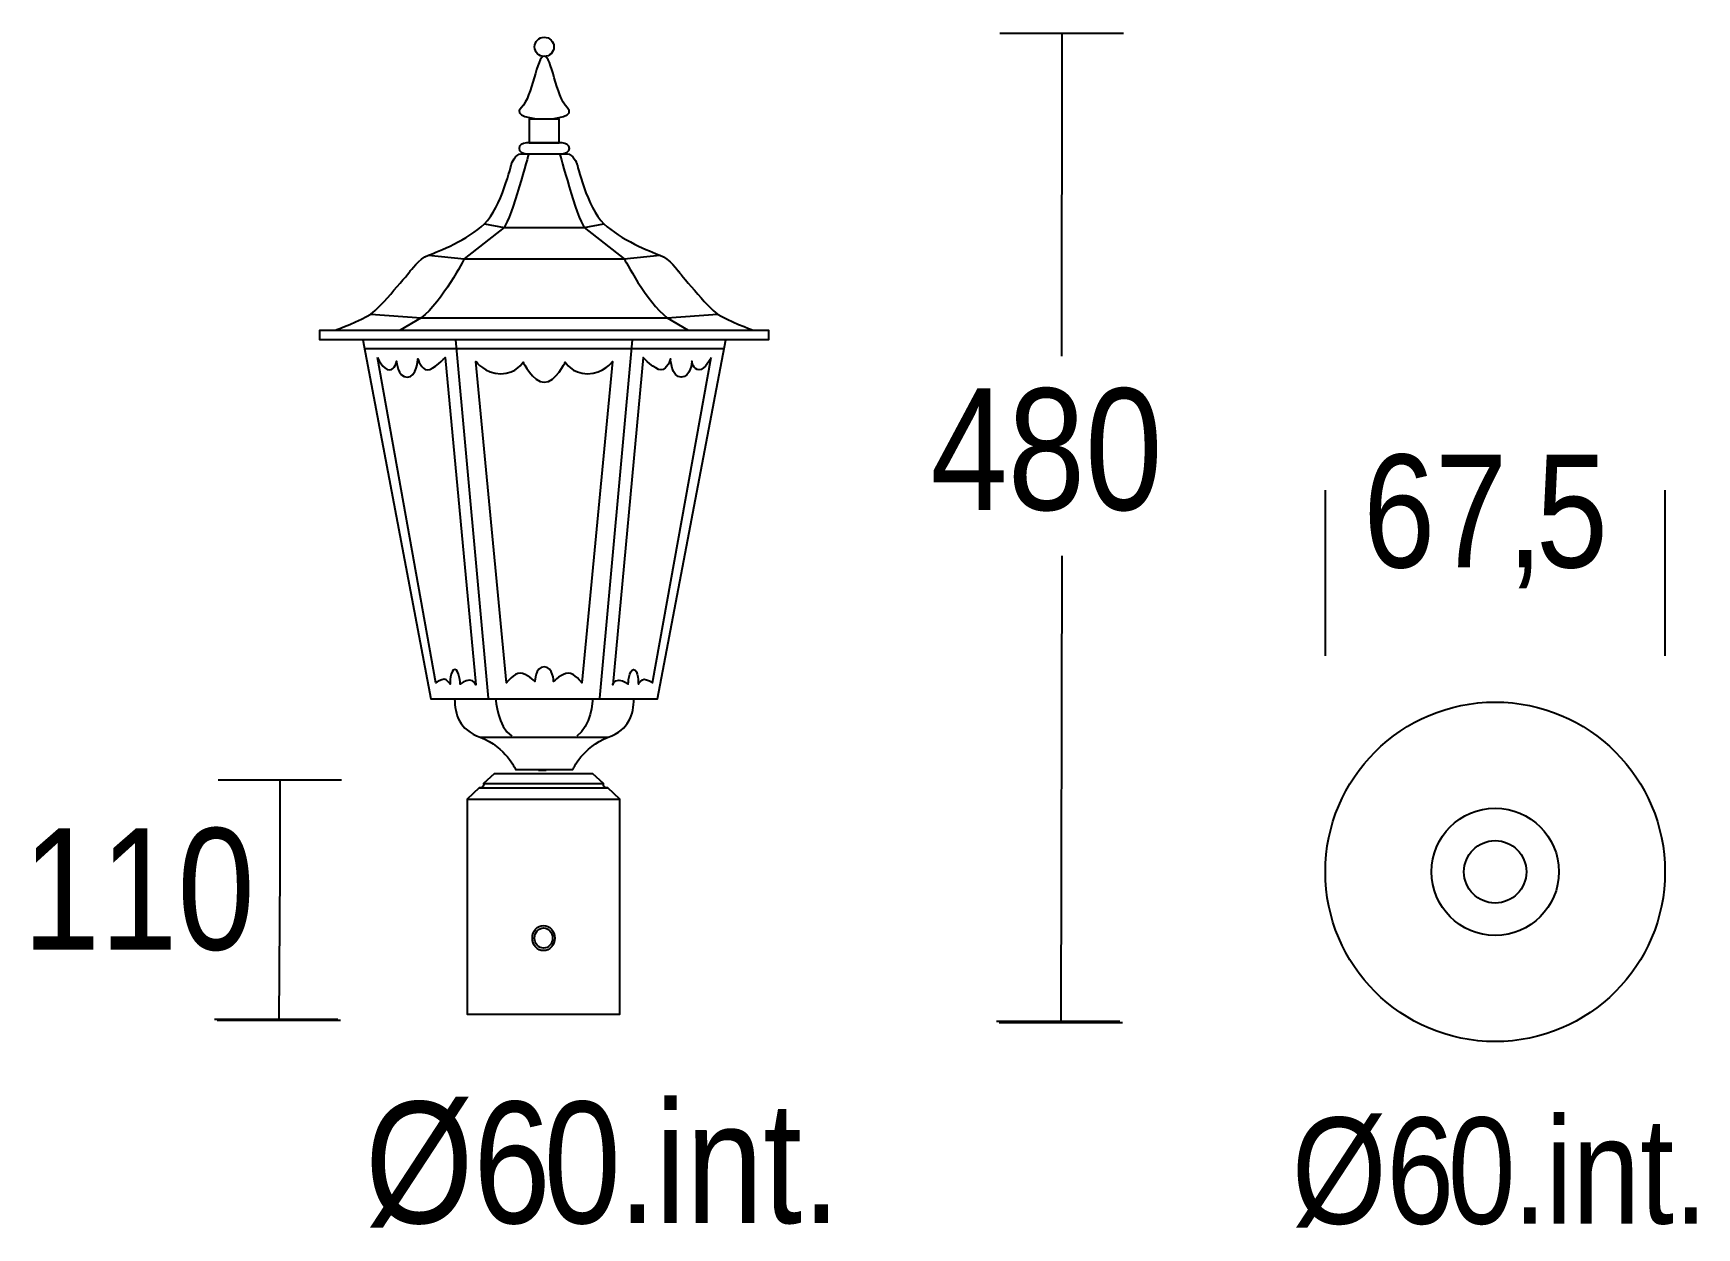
# Model space of a CAD drawing. Extents: x 1 to 215, y 8 to 161.
import ezdxf

# ---------------------------------------------------------------- set-up
doc = ezdxf.new("R2010")
doc.units = 0
doc.layers.add('LIVELLO_1', color=160, linetype='Continuous')
doc.styles.add('STD', font='txt')

# ---------------------------------------------------------------- blocks, each defined once
blk = doc.blocks.new('AI9-BLK1')
at = {"layer": 'LIVELLO_1', "color": 7}
for p, q in [((17.7, 79.45), (33.55, 79.45)), ((25.63, 79.45), (25.62, 37.97)), ((-47.98, -5.99), (-52.18, 40.07)), ((-33.69, -5.99), (-29.49, 40.07)), ((59.5, -0.53), (59.5, 20.76)), ((103.11, 20.76), (103.11, -0.53)), ((25.63, 12.29), (25.5, -47.67)), ((-82.73, -16.46), (-66.89, -16.46)), ((-74.81, -16.46), (-74.81, -28.79)), ((-48.63, -16.96), (-33.2, -16.96)), ((-41.57, -15.21), (-41, -15.21)), ((-41, -15.21), (-41, -15.21)), ((-41, -15.21), (-40.8, -15.21)), ((-40.8, -15.21), (-40.8, -15.21)), ((-40.8, -15.21), (-40.6, -15.21)), ((-50.73, -18.94), (-31.11, -18.94)), ((-49.18, -17.49), (-32.66, -17.49)), ((-74.81, -28.24), (-74.93, -47.4)), ((-83.2, -47.2), (-67.35, -47.2)), ((-82.86, -47.37), (-67.01, -47.37)), ((17.24, -47.47), (33.08, -47.47)), ((17.58, -47.64), (33.43, -47.64))]:
    blk.add_line(p, q, dxfattribs=at)
blk.add_lwpolyline([(-40.83, 65.34), (-42.71, 65.34), (-42.71, 68.44), (-40.83, 68.44), (-38.96, 68.44), (-38.96, 65.34)], close=True, dxfattribs=at)
for points in [[(-48.5, 54.97), (-45.98, 54.5), (-40.83, 54.5), (-35.69, 54.5), (-33.17, 54.97)], [(-55.69, 50.93), (-51.11, 50.46), (-40.83, 50.46), (-30.55, 50.46), (-25.98, 50.93)], [(-63.1, 43.36), (-56.63, 42.89), (-40.83, 42.89), (-25.03, 42.89), (-18.57, 43.36)], [(-67.62, 41.31), (-40.83, 41.31), (-14.06, 41.31)], [(-64.14, 40.06), (-55.38, -6.06), (-40.83, -6.06), (-26.3, -6.06), (-17.53, 40.06)], [(-17.71, 38.92), (-29.58, 38.92), (-40.83, 38.92), (-52.09, 38.92), (-63.96, 38.92)], [(-49.05, -11.01), (-40.83, -11.01), (-32.62, -11.01)]]:
    blk.add_lwpolyline(points, dxfattribs=at)
for centre, radius in [((-40.83, 77.7), 1.24), ((81.3, -28.29), 21.81), ((81.3, -28.29), 8.18), ((81.3, -28.29), 4.01)]:
    blk.add_circle(centre, radius, dxfattribs=at)
for major_axis, ratio in [((0, 1.62), 0.887343), ((0, 1.3), 0.889366)]:
    blk.add_ellipse((-40.92, -36.8), major_axis=major_axis, ratio=ratio, dxfattribs=at)
for points, knots in [([(-40.83, 68.44), (-42.37, 68.44), (-44.94, 68.78), (-43.76, 69.91), (-42.34, 71.31), (-41.79, 76.51), (-40.83, 76.51), (-39.87, 76.51), (-39.33, 71.31), (-37.9, 69.91), (-36.73, 68.78), (-39.29, 68.44), (-40.83, 68.44)], [0, 0, 0, 0, 1, 1, 1, 2, 2, 2, 3, 3, 3, 4, 4, 4, 4]), ([(-40.83, 63.97), (-40.83, 63.97), (-43.13, 63.97), (-43.13, 63.97), (-43.65, 63.97), (-44.07, 64.28), (-44.07, 64.66), (-44.07, 65.04), (-43.65, 65.35), (-43.13, 65.35), (-43.13, 65.35), (-40.83, 65.35), (-40.83, 65.35), (-40.83, 65.35), (-38.54, 65.35), (-38.54, 65.35), (-38.02, 65.35), (-37.6, 65.04), (-37.6, 64.66), (-37.6, 64.28), (-38.02, 63.97), (-38.54, 63.97), (-38.54, 63.97), (-40.83, 63.97), (-40.83, 63.97)], [0, 0, 0, 0, 1, 1, 1, 2, 2, 2, 3, 3, 3, 4, 4, 4, 5, 5, 5, 6, 6, 6, 7, 7, 7, 8, 8, 8, 8]), ([(-40.83, 63.96), (-40.83, 63.96), (-43.76, 63.96), (-43.76, 63.96), (-44.55, 63.96), (-45.03, 62.7), (-45.03, 62.7), (-45.03, 62.7), (-46.35, 57.02), (-48.5, 54.97), (-50.64, 52.92), (-54.43, 51.41), (-55.69, 50.93), (-56.95, 50.46), (-58.05, 48.88), (-58.05, 48.88), (-58.05, 48.88), (-61.91, 44.16), (-63.1, 43.36), (-64.3, 42.58), (-67.62, 41.31), (-67.62, 41.31), (-67.62, 41.31), (-69.66, 41.31), (-69.66, 41.31), (-69.66, 41.31), (-69.66, 40.06), (-69.66, 40.06), (-69.66, 40.06), (-40.83, 40.06), (-40.83, 40.06), (-40.83, 40.06), (-12.01, 40.06), (-12.01, 40.06), (-12.01, 40.06), (-12.01, 41.31), (-12.01, 41.31), (-12.01, 41.31), (-14.06, 41.31), (-14.06, 41.31), (-14.06, 41.31), (-17.37, 42.58), (-18.57, 43.36), (-19.77, 44.16), (-23.61, 48.88), (-23.61, 48.88), (-23.61, 48.88), (-24.72, 50.46), (-25.98, 50.93), (-27.24, 51.41), (-31.02, 52.92), (-33.17, 54.97), (-35.31, 57.02), (-36.64, 62.7), (-36.64, 62.7), (-36.64, 62.7), (-37.11, 63.96), (-37.9, 63.96), (-37.9, 63.96), (-40.83, 63.96), (-40.83, 63.96)], [0, 0, 0, 0, 1, 1, 1, 2, 2, 2, 3, 3, 3, 4, 4, 4, 5, 5, 5, 6, 6, 6, 7, 7, 7, 8, 8, 8, 9, 9, 9, 10, 10, 10, 11, 11, 11, 12, 12, 12, 13, 13, 13, 14, 14, 14, 15, 15, 15, 16, 16, 16, 17, 17, 17, 18, 18, 18, 19, 19, 19, 20, 20, 20, 20]), ([(-42.83, 63.96), (-42.83, 63.96), (-45.03, 55.76), (-45.98, 54.5), (-45.98, 54.5), (-51.11, 50.46), (-51.11, 50.46), (-51.11, 50.46), (-53.96, 44.94), (-56.63, 42.89), (-56.63, 42.89), (-59.32, 41.31), (-59.32, 41.31)], [0, 0, 0, 0, 1, 1, 1, 2, 2, 2, 3, 3, 3, 4, 4, 4, 4]), ([(-38.84, 63.96), (-38.84, 63.96), (-36.64, 55.76), (-35.69, 54.5), (-35.69, 54.5), (-30.55, 50.46), (-30.55, 50.46), (-30.55, 50.46), (-27.71, 44.94), (-25.03, 42.89), (-25.03, 42.89), (-22.35, 41.31), (-22.35, 41.31)], [0, 0, 0, 0, 1, 1, 1, 2, 2, 2, 3, 3, 3, 4, 4, 4, 4]), ([(-62.25, 37.77), (-62.25, 37.77), (-54.77, -4.01), (-54.77, -4.01), (-54.77, -4.01), (-54, -3.53), (-53.69, -3.53), (-53.39, -3.53), (-52.93, -4.17), (-52.93, -4.17), (-52.93, -4.17), (-52.93, -2.28), (-52.32, -2.28), (-51.71, -2.28), (-51.62, -4.17), (-51.62, -4.17), (-51.62, -4.17), (-51.04, -3.68), (-50.43, -3.68), (-49.81, -3.68), (-49.62, -4.25), (-49.62, -4.25), (-49.62, -4.25), (-53.55, 37.77), (-53.55, 37.77), (-53.55, 37.77), (-55.07, 36.2), (-55.84, 36.2), (-56.6, 36.2), (-57.06, 37.61), (-57.06, 37.61), (-57.06, 37.61), (-57.21, 35.25), (-58.43, 35.25), (-59.66, 35.25), (-59.81, 37.3), (-59.81, 37.3), (-59.81, 37.3), (-59.96, 36.2), (-60.72, 36.2), (-61.49, 36.2), (-62.25, 37.77), (-62.25, 37.77)], [0, 0, 0, 0, 1, 1, 1, 2, 2, 2, 3, 3, 3, 4, 4, 4, 5, 5, 5, 6, 6, 6, 7, 7, 7, 8, 8, 8, 9, 9, 9, 10, 10, 10, 11, 11, 11, 12, 12, 12, 13, 13, 13, 14, 14, 14, 14]), ([(-40.83, 34.6), (-42.31, 34.6), (-43.53, 37.19), (-43.53, 37.19), (-43.53, 37.19), (-44.37, 35.71), (-46.41, 35.71), (-48.46, 35.71), (-49.6, 37.28), (-49.6, 37.28), (-49.6, 37.28), (-45.66, -4.01), (-45.66, -4.01), (-45.66, -4.01), (-44.72, -2.75), (-43.93, -2.75), (-43.14, -2.75), (-42.04, -3.85), (-42.04, -3.85), (-42.04, -3.85), (-42, -1.96), (-40.83, -1.96), (-39.67, -1.96), (-39.63, -3.85), (-39.63, -3.85), (-39.63, -3.85), (-38.53, -2.75), (-37.74, -2.75), (-36.95, -2.75), (-36.01, -4.01), (-36.01, -4.01), (-36.01, -4.01), (-32.06, 37.28), (-32.06, 37.28), (-32.06, 37.28), (-33.21, 35.71), (-35.26, 35.71), (-37.3, 35.71), (-38.14, 37.19), (-38.14, 37.19), (-38.14, 37.19), (-39.35, 34.6), (-40.83, 34.6)], [0, 0, 0, 0, 1, 1, 1, 2, 2, 2, 3, 3, 3, 4, 4, 4, 5, 5, 5, 6, 6, 6, 7, 7, 7, 8, 8, 8, 9, 9, 9, 10, 10, 10, 11, 11, 11, 12, 12, 12, 13, 13, 13, 14, 14, 14, 14]), ([(-19.41, 37.77), (-19.41, 37.77), (-26.91, -4.01), (-26.91, -4.01), (-26.91, -4.01), (-27.67, -3.53), (-27.98, -3.53), (-28.28, -3.53), (-28.74, -4.17), (-28.74, -4.17), (-28.74, -4.17), (-28.74, -2.28), (-29.35, -2.28), (-29.96, -2.28), (-30.05, -4.17), (-30.05, -4.17), (-30.05, -4.17), (-30.63, -3.68), (-31.25, -3.68), (-31.86, -3.68), (-32.04, -4.25), (-32.04, -4.25), (-32.04, -4.25), (-28.12, 37.77), (-28.12, 37.77), (-28.12, 37.77), (-26.6, 36.2), (-25.83, 36.2), (-25.07, 36.2), (-24.61, 37.61), (-24.61, 37.61), (-24.61, 37.61), (-24.46, 35.25), (-23.24, 35.25), (-22.01, 35.25), (-21.86, 37.3), (-21.86, 37.3), (-21.86, 37.3), (-21.71, 36.2), (-20.94, 36.2), (-20.18, 36.2), (-19.41, 37.77), (-19.41, 37.77)], [0, 0, 0, 0, 1, 1, 1, 2, 2, 2, 3, 3, 3, 4, 4, 4, 5, 5, 5, 6, 6, 6, 7, 7, 7, 8, 8, 8, 9, 9, 9, 10, 10, 10, 11, 11, 11, 12, 12, 12, 13, 13, 13, 14, 14, 14, 14]), ([(-52.34, -6.07), (-52.34, -8.05), (-51.75, -10), (-49.05, -11.01), (-45.76, -12.25), (-44.52, -15.13), (-44.52, -15.13), (-44.52, -15.13), (-40.83, -15.13), (-40.83, -15.13), (-40.83, -15.13), (-37.15, -15.13), (-37.15, -15.13), (-37.15, -15.13), (-35.91, -12.25), (-32.62, -11.01), (-29.92, -10), (-29.33, -8.05), (-29.33, -6.07)], [0, 0, 0, 0, 1, 1, 1, 2, 2, 2, 3, 3, 3, 4, 4, 4, 5, 5, 5, 6, 6, 6, 6]), ([(-47.26, -15.68), (-47.26, -15.68), (-34.58, -15.68), (-34.58, -15.68), (-34.58, -15.68), (-33.2, -16.96), (-33.2, -16.96), (-33.29, -17.07), (-33.21, -17.25), (-33.07, -17.41), (-33.01, -17.49), (-32.79, -17.49), (-32.66, -17.49), (-32.66, -17.49), (-31.11, -18.94), (-31.11, -18.94), (-31.11, -18.94), (-31.11, -46.56), (-31.11, -46.56), (-31.11, -46.56), (-50.73, -46.56), (-50.73, -46.56), (-50.73, -46.56), (-50.73, -18.94), (-50.73, -18.94), (-50.73, -18.94), (-49.18, -17.49), (-49.18, -17.49), (-49.03, -17.49), (-48.84, -17.49), (-48.77, -17.41), (-48.63, -17.25), (-48.55, -17.07), (-48.63, -16.96), (-48.63, -16.96), (-47.26, -15.68), (-47.26, -15.68)], [0, 0, 0, 0, 1, 1, 1, 2, 2, 2, 3, 3, 3, 4, 4, 4, 5, 5, 5, 6, 6, 6, 7, 7, 7, 8, 8, 8, 9, 9, 9, 10, 10, 10, 11, 11, 11, 12, 12, 12, 12])]:
    blk.add_open_spline(points, degree=3, knots=knots, dxfattribs=at)
for points in [[(-47.07, -6.15), (-47.07, -6.15), (-46.82, -9.7), (-45.01, -10.85)], [(-34.6, -6.15), (-34.6, -6.15), (-34.84, -9.7), (-36.66, -10.85)]]:
    blk.add_open_spline(points, degree=3, dxfattribs=at)
at = {"layer": 'LIVELLO_1', "color": 7, "attachment_point": 1, "style": 'STD'}
for s, insert, char_height in [('\\fArial Narrow|b0|i0;\\H15.6004;\\C7;480', (8.76, 33.81), 15.6004), ('\\fArial Narrow|b0|i0;\\H14.4879;\\C7;67,', (64.36, 25.31), 14.4879), ('\\fArial Narrow|b0|i0;\\H14.4879;\\C7;5', (86.55, 25.31), 14.4879), ('\\fArial Narrow|b0|i0;\\H15.6004;\\C7;110', (-107.82, -22.69), 15.6004), ('\\fArial Narrow|b0|i0;\\H15.6004;\\C7;Ø6', (-63.84, -57.83), 15.6004), ('\\fArial Narrow|b0|i0;\\H15.6004;\\C7;0', (-40.92, -57.83), 15.6004), ('\\fArial Narrow|b0|i0;\\H15.6004;\\C7;int.', (-26.6, -57.83), 15.6004), ('\\fArial Narrow|b0|i0;\\H13.6452;\\C7;Ø\\H13.6452;6', (55.18, -59.86), 13.6452), ('\\fArial Narrow|b0|i0;\\H13.6452;\\C7;0', (75.22, -59.86), 13.6452), ('\\fArial Narrow|b0|i0;\\H13.6452;\\C7;int.', (87.75, -59.86), 13.6452), ('\\fArial Narrow|b0|i0;\\H15.6004;\\C7;.', (-31.37, -57.83), 15.6004), ('\\fArial Narrow|b0|i0;\\H13.6452;\\C7;.', (83.58, -59.86), 13.6452)]:
    blk.add_mtext(s, dxfattribs=dict(at, insert=insert, char_height=char_height))

msp = doc.modelspace()

# ---------------------------------------------------------------- block references
at = {"layer": 'LIVELLO_1', "color": 7}
msp.add_blockref('AI9-BLK1', (107.796435, 81.937548), dxfattribs=at)

doc.saveas('drawing.dxf')
